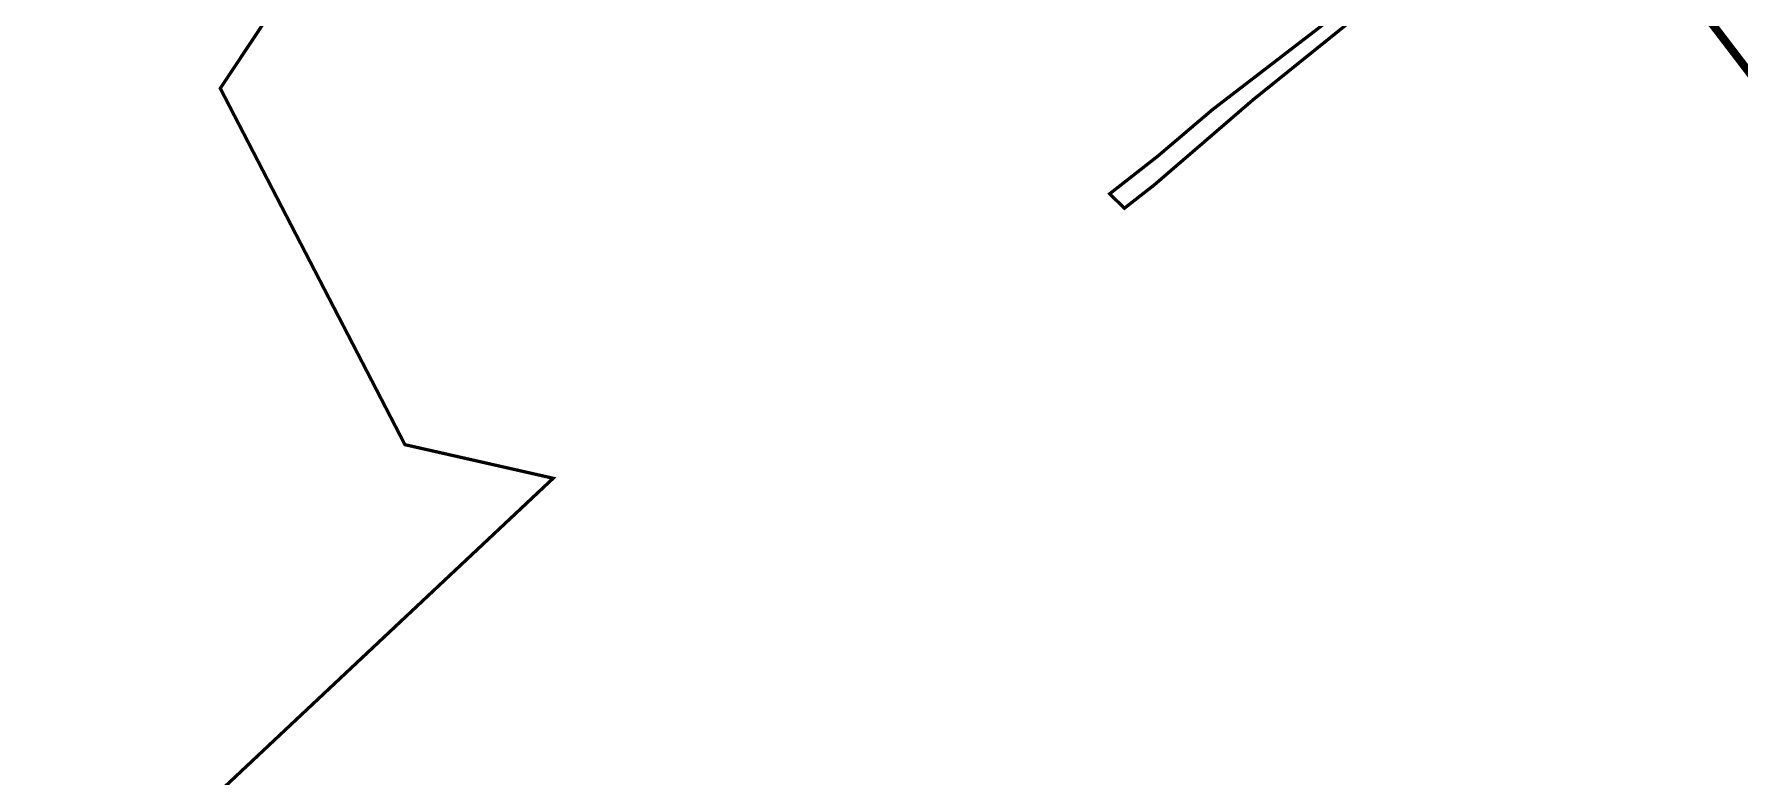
# Model space of a CAD drawing. Header units: metres. Extents: x 561401 to 594056, y 8460144 to 8508504.
# Drawn here: x 570481 to 570585.5, y 8472673.2 to 8472718.8 of the extents above; entities that cross this region are included whole.
import ezdxf

# ---------------------------------------------------------------- set-up
doc = ezdxf.new("R2010")
doc.units = ezdxf.units.M
for name, color, linetype in [('1.1. DERECHO DE VIA', 230, 'Continuous'), ('1.2. AFECTADOS BASE GRAFICA ESTATAL NO INSCRITO', 30, 'Continuous'), ('1.7 PIRCA DE PIEDRA', 8, 'Continuous')]:
    doc.layers.add(name, color=color, linetype=linetype)

msp = doc.modelspace()

# ---------------------------------------------------------------- linework, layer by layer
at = {"layer": '1.1. DERECHO DE VIA', "color": 230, "linetype": 'Continuous', "lineweight": 40, "ltscale": 0.2, "const_width": 0.5}
msp.add_lwpolyline([(570592.09, 8472708.63), (570579.94, 8472724.52), (570567.78, 8472740.4), (570555.62, 8472756.28), (570543.47, 8472772.16), (570531.31, 8472788.04), (570519.15, 8472803.92), (570507, 8472819.81), (570494.84, 8472835.69), (570482.69, 8472851.57), (570469.7, 8472866.78), (570454.47, 8472879.68), (570437.41, 8472890.07), (570419.96, 8472899.85), (570402.5, 8472909.6), (570385.03, 8472919.34), (570367.57, 8472929.09), (570350.1, 8472938.83), (570332.69, 8472948.67), (570316.05, 8472959.75), (570300.65, 8472972.49), (570286.68, 8472986.79), (570273.38, 8473001.72)], dxfattribs=at)
at = {"layer": '1.2. AFECTADOS BASE GRAFICA ESTATAL NO INSCRITO', "color": 64, "linetype": 'Continuous', "lineweight": -3, "const_width": 0.2}
msp.add_lwpolyline([(570491.9, 8472801.47), (570497.37, 8472798.84), (570504.49, 8472795.37), (570510.37, 8472791.72), (570512.74, 8472788.56), (570502.74, 8472781.05), (570491.19, 8472769.09), (570482.89, 8472753.25), (570487.64, 8472747.06), (570491.06, 8472739.96), (570495.8, 8472720.61), (570492.38, 8472715.47), (570503.7, 8472693.62), (570512.79, 8472691.56), (570490.97, 8472671.06)], dxfattribs=at)
at = {"layer": '1.7 PIRCA DE PIEDRA', "color": 64, "linetype": 'Continuous', "lineweight": -3, "const_width": 0.2}
msp.add_lwpolyline([(570560.24, 8472719.57), (570553.2, 8472714.16), (570549.85, 8472711.31), (570546.9, 8472709), (570547.81, 8472708.12), (570549.64, 8472709.55), (570555.71, 8472714.78), (570562.49, 8472720.24)], dxfattribs=at)

doc.saveas('drawing.dxf')
